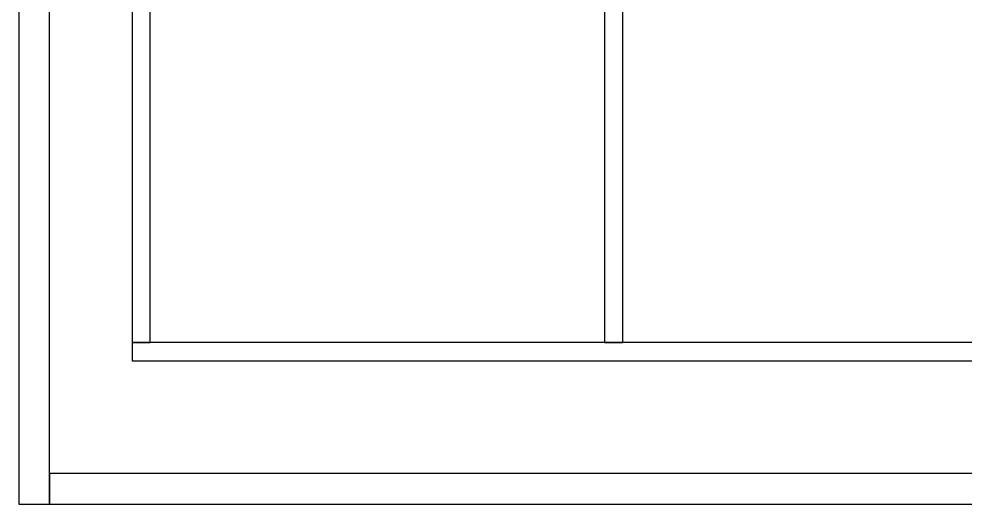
# Model space of a CAD drawing. Extents: x -1855 to 33145, y -17500 to 17500.
# Drawn here: x -1855 to 13661, y -17500 to -9540 of the extents above; entities that cross this region are included whole.
import ezdxf

# ---------------------------------------------------------------- set-up
doc = ezdxf.new("R2010")
doc.units = 0
doc.layers.add('Layer1', color=18, linetype='CONTINUOUS')

# ---------------------------------------------------------------- blocks, each defined once
blk = doc.blocks.new('cell1')
at = {"layer": 'Layer1'}
for points in [[(300, 14850), (0, 14850), (0, -14850), (300, -14850), (300, 14850)], [(8047.5, 14850), (7747.5, 14850), (7747.5, -14850), (8047.5, -14850), (8047.5, 14850)], [(0, -14850), (0, -15150), (31290, -15150), (31290, -14850), (0, -14850)]]:
    blk.add_lwpolyline(points, close=True, dxfattribs=at)

msp = doc.modelspace()

# ---------------------------------------------------------------- linework, layer by layer
at = {"layer": 'Layer1'}
for points in [[(33145, 17500), (-1355, 17500), (-1355, 17000), (32645, 17000), (32645, -17000), (-1355, -17000), (-1355, 17500), (-1855, 17500), (-1855, -17500), (33145, -17500), (33145, 17500)], [(-1855, -17500), (-1355, -17500), (-1355, 17000), (32645, 17000), (32645, -17000), (-1355, -17000), (-1355, -17500), (33145, -17500), (33145, 17500), (-1855, 17500), (-1855, -17500)]]:
    msp.add_lwpolyline(points, close=True, dxfattribs=at)
msp.add_lwpolyline([(15495, -14850), (8047.5, -14850), (8047.5, 15150), (300, 15150), (300, 14850), (7747.5, 14850), (7747.5, 150), (300, 150), (300, -150), (7747.5, -150), (7747.5, -14850), (300, -14850), (300, 15150), (0, 15150), (0, -15150), (31290, -15150)], dxfattribs=at)

# ---------------------------------------------------------------- block references
msp.add_blockref('cell1', (0, 0))

doc.saveas('drawing.dxf')
